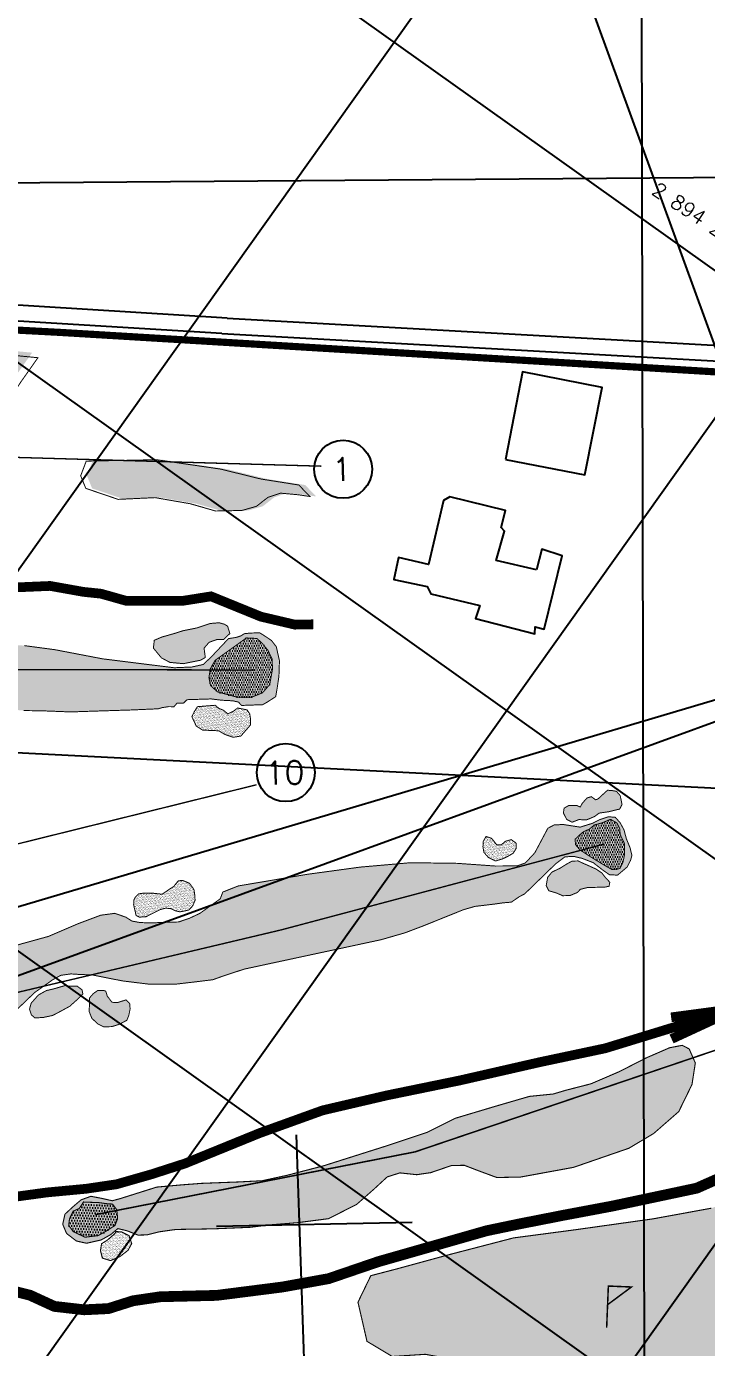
# Model space of a CAD drawing. Header units: millimetres. Extents: x -223 to 5526, y -1450 to 1963.
# Drawn here: x 1343 to 1627, y 74 to 626 of the extents above; entities that cross this region are included whole.
import ezdxf

# ---------------------------------------------------------------- set-up
doc = ezdxf.new("R2010")
doc.units = ezdxf.units.MM
doc.header["$MEASUREMENT"] = 0
doc.layers.get('0').update_dxf_attribs({"linetype": 'CONTINUOUS'})
for name, color, linetype in [('Boundary', 5, 'CONTINUOUS'), ('bunkers', 40, 'CONTINUOUS'), ('DETAIL', 252, 'CONTINUOUS'), ('greens', 93, 'CONTINUOUS'), ('LO-GRID', 252, 'CONTINUOUS'), ('Roads', 25, 'CONTINUOUS'), ('Roadway', 15, 'CONTINUOUS'), ('Text', 5, 'CONTINUOUS'), ('TXT3', 3, 'CONTINUOUS'), ('Wooden area', 107, 'CONTINUOUS')]:
    doc.layers.add(name, color=color, linetype=linetype)
doc.styles.add('ROMANS', font='romans.shx')
picture_1 = doc.add_image_def('image1.jpg', size_in_pixel=(1678, 2338))
picture_2 = doc.add_image_def('image2.jpg', size_in_pixel=(1700, 2338))
picture_3 = doc.add_image_def('image3.jpg', size_in_pixel=(1700, 2338))
picture_4 = doc.add_image_def('image5.jpg', size_in_pixel=(1700, 2338))
picture_5 = doc.add_image_def('image7.jpg', size_in_pixel=(1700, 2338))
pattern_1 = [(357.69747, (-1465.808, -154.0826), (0.60724377, 1.10149274), [0, -1.125])]
pattern_2 = [(1.16293, (85.2839, -315.464), (0.4855965, 1.02256605), [0, -1.0125])]
pattern_3 = [(38.662927, (85.2839, -315.464), (-0.04134493, 0.7796851), [0, -0.6156, 0, -0.6885, 0, -0.658125]), (8.66293, (85.2839, -315.464), (0.6934148, 1.1572807), [0, -0.3321, 0, -0.55485, 0, -0.212625]), (328.662927, (84.7858, -315.4741), (1.26092116, 0.0278887), [0, -0.2025, 0, -0.729, 0, -0.95175]), (318.66293, (84.7858, -315.4741), (1.2100163, 0.3800948), [0, -0.10125, 0, -0.4779, 0, -0.54675])]

msp = doc.modelspace()

# ---------------------------------------------------------------- hatches: boundary and pattern name
at = {"layer": 'bunkers'}
h = msp.add_hatch(dxfattribs=at)
h.set_pattern_fill('AR-SAND', color=256, scale=0.405, angle=1.1629, style=0)
h.set_pattern_definition(pattern_3)
h.paths.add_polyline_path([(1422.51, 369.79), (1425.34, 369.85), (1427.9, 372.3), (1426.97, 375.33), (1425.65, 376.17), (1423.45, 376.78), (1419.75, 376.49), (1414.13, 374.63), (1408.27, 373.43), (1404.59, 372.26), (1399.6, 370.85), (1396.36, 369.48), (1395.99, 366.21), (1399.34, 362.14), (1402.87, 360.25), (1408.54, 359.71), (1415.71, 361.17), (1417.65, 362.29), (1417.13, 366.2), (1419.26, 368.64)])
h = msp.add_hatch(dxfattribs=at)
h.set_pattern_fill('AR-SAND', color=256, scale=0.405, angle=1.1629, style=0)
h.set_pattern_definition(pattern_3)
h.paths.add_polyline_path([(1427.06, 338.75), (1425.29, 340.24), (1423.31, 341.07), (1421.76, 342.35), (1417.84, 342.05), (1414.36, 341.76), (1413.09, 339.77), (1412.05, 337.58), (1413.87, 333.69), (1416.52, 332.01), (1419.79, 331.85), (1423.28, 331.71), (1425.71, 330.23), (1429.22, 329), (1432.48, 329.5), (1434.61, 331.94), (1436.52, 334.15), (1436.47, 336.98), (1436.21, 338.72), (1435.09, 340.44), (1431.15, 341.23), (1429.43, 339.89)])
h = msp.add_hatch(dxfattribs=at)
h.set_pattern_fill('AR-SAND', color=256, scale=0.405, angle=1.1629, style=0)
h.set_pattern_definition(pattern_3)
h.paths.add_polyline_path([(1591.56, 300.93), (1590.81, 304.64), (1589.25, 306.46), (1587.38, 306.76), (1585.51, 306.9), (1583.02, 304.65), (1581.53, 303.26), (1580.52, 302.9), (1578.8, 304.22), (1576.95, 303.68), (1574.96, 301.44), (1574.15, 299.9), (1572.61, 300.55), (1569.23, 300.48), (1567.39, 299.42), (1567.09, 297.39), (1568.5, 294.71), (1570.72, 293.57), (1573.58, 294.65), (1576.79, 294.54), (1580.15, 295.96), (1581.98, 297.35), (1586.03, 297.94), (1590.58, 299.05)])
h.paths.add_polyline_path([(1580.77, 273.99), (1577.18, 275.61), (1575.3, 276.42), (1573.25, 277.39), (1570.71, 277.34), (1568.2, 275.94), (1565.69, 274.36), (1562.34, 272.77), (1560.52, 270.54), (1559.92, 267.14), (1560.98, 264.97), (1564.21, 264.02), (1566.77, 262.89), (1569.82, 262.95), (1572.84, 264.19), (1574.17, 265.57), (1577.2, 266.31), (1580.41, 266.38), (1584.3, 266.45), (1586.16, 266.83), (1586.46, 268.53), (1584.73, 270.35), (1583.17, 272.35)])
h = msp.add_hatch(dxfattribs=at)
h.set_pattern_fill('AR-SAND', color=256, scale=0.405, angle=1.1629, style=0)
h.set_pattern_definition(pattern_3)
h.paths.add_polyline_path([(1547.42, 282.62), (1547.37, 284.81), (1546.51, 285.47), (1545.31, 286.29), (1542.79, 285.57), (1541.29, 284.18), (1539.26, 284.14), (1537.18, 286.81), (1534.79, 287.6), (1533.65, 285.55), (1533.52, 283.35), (1533.91, 280.99), (1535.81, 278.83), (1538.72, 277.37), (1541.75, 278.27), (1543.93, 279.33), (1546.1, 280.56)])
h = msp.add_hatch(dxfattribs=at)
h.set_pattern_fill('AR-SAND', color=256, scale=0.405, angle=1.1629, style=0)
h.set_pattern_definition(pattern_3)
h.paths.add_polyline_path([(1413.39, 260.99), (1413.23, 263.33), (1412.95, 265.31), (1412.34, 266.35), (1411.02, 268.08), (1409.72, 268.64), (1408.06, 269.31), (1406.31, 269.04), (1404.48, 266.78), (1402.28, 265.33), (1399.62, 263.52), (1395.03, 264.01), (1391.87, 263.95), (1389.88, 263.67), (1388.5, 262.35), (1387.82, 261.05), (1387.74, 259.18), (1387.88, 258.48), (1388.78, 254.63), (1390.08, 253.95), (1392.89, 254.12), (1395.33, 255.35), (1398.69, 257.05), (1401.03, 257.69), (1403.26, 257.5), (1405.15, 256.6), (1407.04, 256.17), (1409.26, 256.57), (1410.78, 256.95), (1412.38, 258.62)])
h = msp.add_hatch(dxfattribs=at)
h.set_pattern_fill('AR-SAND', color=256, scale=0.405, angle=1.1629, style=0)
h.set_pattern_definition(pattern_3)
h.paths.add_polyline_path([(1386.27, 215.63), (1386.08, 217.98), (1384.58, 219.42), (1381.06, 218.32), (1378.7, 218.42), (1376.73, 221.03), (1376.1, 223.08), (1375.21, 223.35), (1372.71, 223.3), (1370.96, 222.09), (1369.38, 220.29), (1369.29, 217.49), (1369.2, 214.54), (1370.29, 211.77), (1372.69, 209.46), (1375.23, 208.19), (1378.61, 208.26), (1381.69, 209.2), (1384.9, 210.89), (1385.74, 212.97)])
h.paths.add_polyline_path([(1364.09, 219.45), (1366.55, 221.85), (1366.22, 223.61), (1364.12, 225.19), (1361.33, 225.13), (1359.11, 225.38), (1354.13, 223.95), (1351.34, 223.31), (1347.99, 221.47), (1344.97, 218.03), (1344.28, 215.51), (1345.07, 213.17), (1346.57, 211.88), (1350.1, 212.1), (1353.91, 212.91), (1357.12, 214.59), (1361.05, 216.73)])
h = msp.add_hatch(dxfattribs=at)
h.set_pattern_fill('AR-SAND', color=256, scale=0.45, angle=-2.3025, style=0)
h.set_pattern_definition([(35.19747, (-1465.80804, -154.08264), (0.00651124, 0.86750951), [0, -0.684, 0, -0.765, 0, -0.73125]), (5.19747, (-1465.808, -154.0826), (0.84677857, 1.2369443), [0, -0.369, 0, -0.6165, 0, -0.23625]), (325.19747, (-1466.3611, -154.0604), (1.40033472, -0.05375657), [0, -0.225, 0, -0.81, 0, -1.0575]), (315.19747, (-1466.3611, -154.0604), (1.36753243, 0.34028686), [0, -0.1125, 0, -0.531, 0, -0.6075])])
h.paths.add_polyline_path([(1386.95, 117.73), (1385.8, 121.05), (1382.59, 122.64), (1380.41, 122.73), (1379.83, 121.84), (1376.62, 119.06), (1374.38, 117.69), (1373.9, 114.8), (1374.69, 111.68), (1378.1, 110.63), (1381.99, 112.3), (1385.37, 114.89)])
at = {"layer": 'greens'}
h = msp.add_hatch(dxfattribs=at)
h.set_pattern_fill('GRASS', color=256, scale=4.05, angle=1.1629, style=0)
h.set_pattern_definition([(91.16293, (85.284, -315.464), (-2.9213145, 2.8050707), [0.759375, -4.96819]), (46.16293, (85.284, -315.464), (-2.9213145, 2.805071), [0.759375, -3.290625]), (136.16293, (85.284, -315.464), (-2.805071, -2.9213145), [0.759375, -3.290625])])
h.paths.add_polyline_path([(1574.09, 291.51), (1579.25, 293.11), (1582.11, 294.57), (1585.88, 295.84), (1588.78, 295.6), (1590.82, 293.25), (1592.38, 290.39), (1593.35, 286.72), (1594.93, 282.86), (1595.69, 279.68), (1595.13, 277.68), (1593.69, 274.86), (1591.53, 273.02), (1589.67, 271.48), (1586.37, 271.62), (1583.43, 273.65), (1579.58, 276.66), (1574.95, 278.46), (1571.44, 279.29), (1567.75, 279.12), (1563.92, 276.25), (1550.9, 263.62), (1548.75, 262.52), (1545.37, 260.2), (1542, 259.92), (1538.03, 259.36), (1530.13, 258.42), (1525.36, 257.04), (1508.36, 250.19), (1500.91, 247.38), (1491.02, 244.53), (1443.2, 234.26), (1433.91, 232.26), (1425.52, 229.52), (1420.78, 227.83), (1413.7, 226.96), (1404.79, 225.92), (1394.38, 225.95), (1383.22, 227.32), (1376.17, 228.69), (1370.47, 229.85), (1365.63, 230), (1361.55, 230.26), (1357.33, 229.66), (1353.97, 227.82), (1346.45, 222.5), (1319.7, 196.85), (1311.95, 188.8), (1309.18, 186.6), (1303.85, 185.16), (1297.29, 185.43), (1291.81, 185.32), (1287.36, 186.83), (1282.21, 190.07), (1276.17, 195.3), (1273.56, 199.45), (1272.26, 205.81), (1273.66, 211.04), (1277.47, 214.14), (1282.26, 218.27), (1292.75, 223.53), (1309.41, 231.26), (1334.44, 241.01), (1352.16, 245.9), (1364.5, 251.19), (1374.01, 254.75), (1379.88, 255.54), (1384.46, 253.95), (1387.01, 252.32), (1390.47, 251.68), (1395.14, 251.55), (1399.29, 251.71), (1402.93, 251.86), (1406.5, 251.93), (1410.85, 253.4), (1415.4, 255.53), (1423.9, 261.61), (1424.96, 264.42), (1431.42, 266.97), (1460.14, 271.81), (1482.31, 274.83), (1503.33, 276.66), (1522.73, 276.4), (1538.66, 275.28), (1547.77, 275.32), (1551.21, 276.55), (1555.18, 280.82), (1560.61, 291.04), (1563.18, 292.4), (1566.94, 292.62), (1571, 291.98)])
h.paths.add_polyline_path([(1430.66, 370.7), (1427.31, 370.15), (1420.1, 362.49), (1416.8, 359.38), (1412.02, 358.32), (1404.66, 358.01), (1374.8, 361.73), (1354.96, 365.53), (1342.08, 367.25), (1324.28, 368.3), (1310.71, 369.43), (1297.86, 369.73), (1278.14, 369.67), (1254.15, 369.06), (1233.67, 367.15), (1221.01, 365.13), (1201.57, 360.56), (1186.05, 356.32), (1180.69, 354.25), (1176.1, 350.35), (1172.16, 344.99), (1171.5, 341.05), (1171.25, 337.75), (1171.3, 335.37), (1171.99, 333.12), (1173.87, 331.42), (1175.94, 330.49), (1179.51, 330.78), (1186.19, 332.43), (1192.75, 334.62), (1199.27, 338.65), (1206.58, 341.39), (1214.43, 343.93), (1221.57, 344.18), (1227.55, 342.68), (1232.22, 341.8), (1236.64, 342.76), (1243.2, 345.16), (1247.18, 347.19), (1250.78, 348.5), (1254.58, 349.44), (1259.09, 348.38), (1262.94, 346.27), (1266.42, 344.34), (1269.87, 343.74), (1273.76, 344.68), (1277.65, 345.8), (1282.29, 347.42), (1286.94, 348.38), (1291.53, 348.18), (1296.34, 346.88), (1300.96, 343.86), (1304.74, 340.82), (1307.4, 339.68), (1310.88, 339.51), (1314.32, 341.13), (1317.03, 343.35), (1319.16, 344.95), (1322.03, 345), (1327.35, 342.84), (1332.17, 341.62), (1337.35, 340.52), (1341.79, 340.14), (1349.22, 340.05), (1361.41, 339.58), (1373.3, 339.97), (1387, 340.4), (1397.93, 340.88), (1399.63, 341.36), (1402.36, 341.78), (1404.58, 341.75), (1405.81, 343.19), (1408.48, 343.17), (1410.01, 344.68), (1420.08, 345), (1424.58, 344.45), (1429.16, 344.22), (1431.51, 343.67), (1432.82, 342.28), (1441.61, 342.6), (1443.45, 343.65), (1447.03, 345.95), (1447.66, 349.58), (1448.38, 354.5), (1448.6, 360.94), (1447.7, 364.89), (1447.31, 366.74), (1445.29, 369.37), (1442.79, 371.07), (1440.39, 372.57), (1436.57, 372.49), (1434, 372.23), (1432.37, 371.27)])
h = msp.add_hatch(dxfattribs=at)
h.set_pattern_fill('DOTS', color=256, scale=16.2, angle=1.1629, style=0)
h.set_pattern_definition(pattern_2)
h.paths.add_polyline_path([(1430.85, 345.75), (1436.94, 345.71), (1441.54, 347.56), (1444.52, 350.98), (1445.67, 357.25), (1445.58, 361.56), (1443.74, 365.37), (1441.12, 368.51), (1439.16, 370.23), (1434.83, 370.46), (1421.73, 361.08), (1419.72, 357.52), (1419.16, 353.83), (1419.86, 350.64), (1422.64, 347.98)])
h = msp.add_hatch(dxfattribs=at)
h.set_pattern_fill('DOTS', color=256, scale=16.2, angle=1.1629, style=0)
h.set_pattern_definition(pattern_2)
h.paths.add_polyline_path([(1590.82, 288.36), (1590.57, 290.95), (1589.43, 293.22), (1586.8, 294.76), (1583.24, 293.29), (1580.06, 292.43), (1577.8, 290.59), (1575.62, 289.65), (1574.84, 289.13), (1571.99, 286.48), (1572.14, 284.19), (1574.08, 281.94), (1578.43, 279.13), (1583.79, 275.85), (1587.32, 273.83), (1590.61, 274.2), (1591.95, 276.82), (1592.59, 279.92), (1592.6, 284.61)])
h = msp.add_hatch(dxfattribs=at)
h.set_pattern_fill('GRASS', color=256, scale=4.5, angle=-2.3025, style=0)
h.set_pattern_definition([(87.69747, (1141.863, -258.257), (-3.051572, 3.30725), [0.84375, -5.52021]), (42.6975, (1141.863, -258.257), (-3.051572, 3.30725), [0.84375, -3.65625]), (132.6975, (1141.863, -258.257), (-3.30725, -3.051572), [0.84375, -3.65625])])
h.paths.add_polyline_path([(1378.85, 135.6), (1374.13, 136.66), (1369.9, 137.46), (1365.83, 135.99), (1362.46, 133.12), (1359.08, 130), (1358.15, 125.78), (1359.75, 121.96), (1363.89, 118.79), (1368.11, 117.87), (1374.19, 119.25), (1378.16, 121.47), (1381.14, 123.98), (1384.99, 123.08), (1389.56, 121.27), (1393.32, 121.36), (1398.51, 122.66), (1405.45, 123.63), (1421, 123.88), (1436.32, 124.52), (1444.27, 125.51), (1456.12, 126.45), (1469.1, 128.13), (1480.84, 134.11), (1488.02, 140.43), (1493.58, 145.56), (1498.85, 147.23), (1505.9, 146.48), (1511.76, 147.34), (1520.39, 150.3), (1525.75, 150.4), (1532.09, 147.96), (1539.31, 145.3), (1549.21, 145.49), (1571.33, 149.54), (1594.41, 157.51), (1604.75, 163.66), (1615.24, 172.82), (1620.75, 184.09), (1622.15, 193.09), (1619.6, 198.94), (1616.7, 200.46), (1611.42, 199.45), (1601.49, 195.14), (1590.45, 189.49), (1578.56, 184.39), (1567.99, 181.68), (1562.87, 180.15), (1552.89, 179.15), (1538.65, 175), (1521.86, 169.99), (1510.25, 164.17), (1492.51, 158.26), (1467.09, 150.21), (1451.68, 146.2), (1441.39, 143.96), (1431.51, 143.45), (1416, 142.86), (1407.75, 142.23), (1397.41, 141.31), (1388.74, 138.58), (1382.38, 136.57)])
h = msp.add_hatch(dxfattribs=at)
h.set_pattern_fill('GRASS', color=256, scale=4.5, angle=-2.3025, style=0)
h.set_pattern_definition([(87.69747, (-1465.808, -154.0826), (-3.0515724, 3.3072505), [0.84375, -5.520211]), (42.69747, (-1465.808, -154.0826), (-3.0515724, 3.3072505), [0.84375, -3.65625]), (132.69747, (-1465.808, -154.0826), (-3.3072505, -3.0515724), [0.84375, -3.65625])])
h.paths.add_polyline_path([(1757, 179.1), (1754.53, 182.68), (1750.41, 183.5), (1745.61, 183.48), (1740.48, 180.85), (1735.08, 176.71), (1728.98, 171.5), (1712.92, 162.99), (1696.44, 156.75), (1670.25, 146.28), (1646.76, 139.13), (1628.81, 132.49), (1604.56, 128.06), (1571.97, 123.49), (1546.29, 120.1), (1518.5, 112.88), (1498.14, 107.32), (1486.72, 104.34), (1481.36, 93.27), (1485.13, 76.93), (1495.68, 70.62), (1509.47, 71.53), (1523.12, 69.02), (1541.53, 62.88), (1560.42, 56.24), (1578.47, 53.06), (1611.42, 54.19), (1625.72, 55.57), (1651.43, 59.94), (1670.93, 68.48), (1690.9, 76.51), (1707.33, 82.22), (1723.08, 83.06), (1734.13, 89), (1744.66, 94.46), (1764.47, 98.57), (1783.73, 101.23), (1795.78, 107.62), (1800.17, 116), (1800.73, 123.95), (1800.02, 130.25), (1766.59, 131.64), (1765.31, 143.67), (1763.77, 150.71), (1760.06, 156.62), (1760.1, 170.27), (1759.33, 177.78)])
h.paths.add_polyline_path([(1739.83, 101.53), (1758.23, 100.79), (1758.75, 113.65), (1740.26, 114.39), (1739.75, 101.82)], flags=16)
h.paths.add_polyline_path([(1742.2, 149.82), (1761.48, 149.05), (1760.21, 117.43), (1740.19, 118.24), (1741.46, 149.86)], flags=16)
h.paths.add_polyline_path([(1740.58, 179.49), (1739.6, 155.1), (1757.65, 154.38), (1758.65, 179.35), (1740.55, 180.07)], flags=16)
h.paths.add_polyline_path([(1764.93, 127.64), (1764.1, 106.85), (1770.97, 106.57), (1776.95, 110.59), (1777.63, 127.33), (1764.94, 127.84)], flags=16)
h = msp.add_hatch(dxfattribs=at)
h.set_pattern_fill('DOTS', color=256, scale=18, angle=-2.3025, style=0)
h.set_pattern_definition(pattern_1)
h.paths.add_polyline_path([(1757, 179.1), (1754.53, 182.68), (1750.41, 183.5), (1745.61, 183.48), (1740.48, 180.85), (1735.08, 176.71), (1728.98, 171.5), (1712.92, 162.99), (1696.44, 156.75), (1670.25, 146.28), (1646.76, 139.13), (1628.81, 132.49), (1604.56, 128.06), (1571.97, 123.49), (1546.29, 120.1), (1518.5, 112.88), (1498.14, 107.32), (1486.72, 104.34), (1481.36, 93.27), (1485.13, 76.93), (1495.68, 70.62), (1509.47, 71.53), (1523.12, 69.02), (1541.53, 62.88), (1560.42, 56.24), (1578.47, 53.06), (1611.42, 54.19), (1625.72, 55.57), (1651.43, 59.94), (1670.93, 68.48), (1690.9, 76.51), (1707.33, 82.22), (1723.08, 83.06), (1734.13, 89), (1744.66, 94.46), (1764.47, 98.57), (1783.73, 101.23), (1795.78, 107.62), (1800.17, 116), (1800.73, 123.95), (1800.02, 130.25), (1766.59, 131.64), (1765.31, 143.67), (1763.77, 150.71), (1760.06, 156.62), (1760.1, 170.27), (1759.33, 177.78)])
h.paths.add_polyline_path([(1739.83, 101.53), (1758.23, 100.79), (1758.75, 113.65), (1740.26, 114.39), (1739.75, 101.82)], flags=16)
h.paths.add_polyline_path([(1742.2, 149.82), (1761.48, 149.05), (1760.21, 117.43), (1740.19, 118.24), (1741.46, 149.86)], flags=16)
h.paths.add_polyline_path([(1764.93, 127.64), (1764.1, 106.85), (1770.97, 106.57), (1776.95, 110.59), (1777.63, 127.33), (1764.94, 127.84)], flags=16)
h.paths.add_polyline_path([(1740.58, 179.49), (1739.6, 155.1), (1757.65, 154.38), (1758.65, 179.35), (1740.55, 180.07)], flags=16)
h = msp.add_hatch(dxfattribs=at)
h.set_pattern_fill('DOTS', color=256, scale=18, angle=-2.3025, style=0)
h.set_pattern_definition(pattern_1)
h.paths.add_polyline_path([(1365.06, 132.39), (1362.51, 131.24), (1361.01, 128.17), (1360.64, 125.31), (1362.54, 122.73), (1367.46, 120.4), (1372.88, 121.06), (1376.08, 122.81), (1379.94, 125.28), (1381.06, 128.12), (1380.71, 131.89), (1379.05, 134.05), (1373.18, 134.82), (1366.8, 135.08)])
at = {"layer": 'Wooden area'}
h = msp.add_hatch(dxfattribs=at)
h.set_pattern_fill('HEX', color=256, scale=16.2, angle=46.1629, style=0)
h.set_pattern_definition([(46.16293, (82.8438, -313.3654), (-2.5299326, 2.4292625), [2.025, -4.05]), (166.16293, (82.8438, -313.3654), (-0.838837, -3.405617), [2.025, -4.05]), (106.16293, (84.2463, -311.9047), (-3.368769, -0.976355), [2.025, -4.05])])
h.paths.add_polyline_path([(990.54, 523.63), (986.7, 518.96), (987.46, 513.72), (992.18, 507.91), (1003.41, 504.86), (1024.41, 505.94), (1049.38, 505.79), (1093.5, 500.78), (1124.42, 498.78), (1156.05, 494.17), (1180.47, 488.76), (1213.37, 486.14), (1231.85, 481.93), (1246.38, 478.28), (1260.83, 478.58), (1279.16, 481.57), (1292.34, 479.87), (1310.11, 478.26), (1321.39, 472.58), (1332.6, 470.84), (1338.33, 479.49), (1345.36, 489.48)])
h.paths.add_polyline_path([(1463.89, 429.49), (1459.33, 434.26), (1443.44, 436.78), (1426.7, 440.9), (1399.82, 444.82), (1383.17, 444.48), (1370.59, 444.23), (1368.28, 438.1), (1370.41, 432.86), (1383.91, 428.27), (1399.33, 428.99), (1414, 426.45), (1424.62, 423.41), (1435.58, 423.64), (1441.64, 425.38), (1446.43, 429.13), (1451.68, 430.86), (1459, 430.2)])

# ---------------------------------------------------------------- linework, layer by layer
at = {"layer": 'Boundary', "const_width": 3, "flags": 128}
for points in [[(1648.86, -126.13), (1707.46, -124.13), (1968.17, -260.76), (2041.69, 19.31), (2051.2, 10.87), (2152.63, 113.78), (2725.17, 176.84), (2727.81, 258.76), (2826.47, 394.42), (2803.35, 428.65), (2565.45, 531.79), (2364.43, 715.13), (2284.56, 682.44), (2258.31, 569.04), (2164.29, 556.85), (2141.66, 450.7), (1356.93, 497.95)], [(132.72, -120.66), (676.19, 461.44), (855.83, 524.72), (1356.93, 497.95)]]:
    msp.add_lwpolyline(points, dxfattribs=at)
at = {"layer": 'bunkers', "flags": 128}
for points, const_width in [([(1425.34, 369.85), (1422.51, 369.79), (1419.26, 368.64), (1417.13, 366.2), (1417.65, 362.29), (1415.71, 361.17), (1408.54, 359.71), (1402.87, 360.25), (1399.34, 362.14), (1395.99, 366.21), (1396.36, 369.48), (1399.6, 370.85), (1404.59, 372.26), (1408.27, 373.43), (1414.13, 374.63), (1419.75, 376.49), (1423.45, 376.78), (1425.65, 376.17), (1426.97, 375.33), (1427.9, 372.3)], 0.405), ([(1431.15, 341.23), (1429.43, 339.89), (1427.06, 338.75), (1425.29, 340.24), (1423.31, 341.07), (1421.76, 342.35), (1417.84, 342.05), (1414.36, 341.76), (1413.09, 339.77), (1412.05, 337.58), (1413.87, 333.69), (1416.52, 332.01), (1419.79, 331.85), (1423.28, 331.71), (1425.71, 330.23), (1429.22, 329), (1432.48, 329.5), (1434.61, 331.94), (1436.52, 334.15), (1436.47, 336.98), (1436.21, 338.72), (1435.09, 340.44)], 0.405), ([(1585.51, 306.9), (1583.02, 304.65), (1581.53, 303.26), (1580.52, 302.9), (1578.8, 304.22), (1576.95, 303.68), (1574.96, 301.44), (1574.15, 299.9), (1572.61, 300.55), (1569.23, 300.48), (1567.39, 299.42), (1567.09, 297.39), (1568.5, 294.71), (1570.72, 293.57), (1573.58, 294.65), (1576.79, 294.54), (1580.15, 295.96), (1581.98, 297.35), (1586.03, 297.94), (1590.58, 299.05), (1591.56, 300.93), (1590.81, 304.64), (1589.25, 306.46), (1587.38, 306.76)], 0.405), ([(1545.31, 286.29), (1542.79, 285.57), (1541.29, 284.18), (1539.26, 284.14), (1537.18, 286.81), (1534.79, 287.6), (1533.65, 285.55), (1533.52, 283.35), (1533.91, 280.99), (1535.81, 278.83), (1538.72, 277.37), (1541.75, 278.27), (1543.93, 279.33), (1546.1, 280.56), (1547.42, 282.62), (1547.37, 284.81), (1546.51, 285.47)], 0.405), ([(1570.71, 277.34), (1568.2, 275.94), (1565.69, 274.36), (1562.34, 272.77), (1560.52, 270.54), (1559.92, 267.14), (1560.98, 264.97), (1564.21, 264.02), (1566.77, 262.89), (1569.82, 262.95), (1572.84, 264.19), (1574.17, 265.57), (1577.2, 266.31), (1580.41, 266.38), (1584.3, 266.45), (1586.16, 266.83), (1586.46, 268.53), (1584.73, 270.35), (1583.17, 272.35), (1580.77, 273.99), (1577.18, 275.61), (1575.3, 276.42), (1573.25, 277.39)], 0.405), ([(1406.31, 269.04), (1404.48, 266.78), (1402.28, 265.33), (1399.62, 263.52), (1395.03, 264.01), (1391.87, 263.95), (1389.88, 263.67), (1388.5, 262.35), (1387.82, 261.05), (1387.74, 259.18), (1387.88, 258.48), (1388.78, 254.63), (1390.08, 253.95), (1392.89, 254.12), (1395.33, 255.35), (1398.69, 257.05), (1401.03, 257.69), (1403.26, 257.5), (1405.15, 256.6), (1407.04, 256.17), (1409.26, 256.57), (1410.78, 256.95), (1412.38, 258.62), (1413.39, 260.99), (1413.23, 263.33), (1412.95, 265.31), (1412.34, 266.35), (1411.02, 268.08), (1409.72, 268.64), (1408.06, 269.31)], 0.405), ([(1359.11, 225.38), (1354.13, 223.95), (1351.34, 223.31), (1347.99, 221.47), (1344.97, 218.03), (1344.28, 215.51), (1345.07, 213.17), (1346.57, 211.88), (1350.1, 212.1), (1353.91, 212.91), (1357.12, 214.59), (1361.05, 216.73), (1364.09, 219.45), (1366.55, 221.85), (1366.22, 223.61), (1364.12, 225.19), (1361.33, 225.13)], 0.405), ([(1376.1, 223.08), (1376.73, 221.03), (1378.7, 218.42), (1381.06, 218.32), (1384.58, 219.42), (1386.08, 217.98), (1386.27, 215.63), (1385.74, 212.97), (1384.9, 210.89), (1381.69, 209.2), (1378.61, 208.26), (1375.23, 208.19), (1372.69, 209.46), (1370.29, 211.77), (1369.2, 214.54), (1369.29, 217.49), (1369.38, 220.29), (1370.96, 222.09), (1372.71, 223.3), (1375.21, 223.35)], 0.405), ([(1379.83, 121.84), (1376.62, 119.06), (1374.38, 117.69), (1373.9, 114.8), (1374.69, 111.68), (1378.1, 110.63), (1381.99, 112.3), (1385.37, 114.89), (1386.95, 117.73), (1385.8, 121.05), (1382.59, 122.64), (1380.41, 122.73)], 0.45)]:
    msp.add_lwpolyline(points, close=True, dxfattribs=dict(at, const_width=const_width))
at = {"layer": 'DETAIL'}
msp.add_lwpolyline([(1542.89, 444.96), (1576.05, 438.47), (1583.21, 475.01), (1550.05, 481.51)], close=True, dxfattribs=at)
at = {"layer": 'DETAIL', "flags": 128}
msp.add_lwpolyline([(1555.87, 398.87), (1539.03, 402.8), (1542.49, 415.06), (1541.19, 416.59), (1542.87, 423.65), (1519.73, 429.36), (1517, 427.75), (1510.84, 401.16), (1498.34, 403.97), (1496.32, 394.85), (1510.23, 391.92), (1511.73, 388.87), (1532.26, 384.04), (1530.38, 378.51), (1555.14, 372.23), (1555.38, 375.06), (1559.07, 374.16), (1566.57, 404.66), (1558.11, 407.55)], close=True, dxfattribs=at)
at = {"layer": 'greens', "flags": 128}
for points, const_width in [([(1341.79, 340.14), (1349.22, 340.05), (1361.41, 339.58), (1373.3, 339.97), (1387, 340.4), (1397.93, 340.88), (1399.63, 341.36), (1402.36, 341.78), (1404.58, 341.75), (1405.81, 343.19), (1408.48, 343.17), (1410.01, 344.68), (1420.08, 345), (1424.58, 344.45), (1429.16, 344.22), (1431.51, 343.67), (1432.82, 342.28), (1441.61, 342.6), (1443.45, 343.65), (1447.03, 345.95), (1447.66, 349.58), (1448.38, 354.5), (1448.6, 360.94), (1447.7, 364.89), (1447.31, 366.74), (1445.29, 369.37), (1442.79, 371.07), (1440.39, 372.57), (1436.57, 372.49), (1434, 372.23), (1432.37, 371.27), (1430.66, 370.7), (1427.31, 370.15), (1420.1, 362.49), (1416.8, 359.38), (1412.02, 358.32), (1404.66, 358.01), (1374.8, 361.73), (1354.96, 365.53), (1342.08, 367.25)], 0.405), ([(1334.44, 241.01), (1352.16, 245.9), (1364.5, 251.19), (1374.01, 254.75), (1379.88, 255.54), (1384.46, 253.95), (1387.01, 252.32), (1390.47, 251.68), (1395.14, 251.55), (1399.29, 251.71), (1402.93, 251.86), (1406.5, 251.93), (1410.85, 253.4), (1415.4, 255.53), (1423.9, 261.61), (1424.96, 264.42), (1431.42, 266.97), (1460.14, 271.81), (1482.31, 274.83), (1503.33, 276.66), (1522.73, 276.4), (1538.66, 275.28), (1547.77, 275.32), (1551.21, 276.55), (1555.18, 280.82), (1560.61, 291.04), (1563.18, 292.4), (1566.94, 292.62), (1571, 291.98), (1574.09, 291.51), (1579.25, 293.11), (1582.11, 294.57), (1585.88, 295.84), (1588.78, 295.6), (1590.82, 293.25), (1592.38, 290.39), (1593.35, 286.72), (1594.93, 282.86), (1595.69, 279.68), (1595.13, 277.68), (1593.69, 274.86), (1591.53, 273.02), (1589.67, 271.48), (1586.37, 271.62), (1583.43, 273.65), (1579.58, 276.66), (1574.95, 278.46), (1571.44, 279.29), (1567.75, 279.12), (1563.92, 276.25), (1550.9, 263.62), (1548.75, 262.52), (1545.37, 260.2), (1542, 259.92), (1538.03, 259.36), (1530.13, 258.42), (1525.36, 257.04), (1508.36, 250.19), (1500.91, 247.38), (1491.02, 244.53), (1443.2, 234.26), (1433.91, 232.26), (1425.52, 229.52), (1420.78, 227.83), (1413.7, 226.96), (1404.79, 225.92), (1394.38, 225.95), (1383.22, 227.32), (1376.17, 228.69), (1370.47, 229.85), (1365.63, 230), (1361.55, 230.26), (1357.33, 229.66), (1353.97, 227.82), (1346.45, 222.5), (1319.7, 196.85)], 0.405), ([(1628.81, 132.49), (1604.56, 128.06), (1571.97, 123.49), (1546.29, 120.1), (1518.5, 112.88), (1498.14, 107.32), (1486.72, 104.34), (1481.36, 93.27), (1485.13, 76.93), (1495.68, 70.62), (1509.47, 71.53), (1523.12, 69.02), (1541.53, 62.88), (1560.42, 56.24), (1578.47, 53.06), (1611.42, 54.19), (1625.72, 55.57), (1651.43, 59.94)], 0.45)]:
    msp.add_lwpolyline(points, dxfattribs=dict(at, const_width=const_width))
for points, const_width in [([(1434.83, 370.46), (1421.73, 361.08), (1419.72, 357.52), (1419.16, 353.83), (1419.86, 350.64), (1422.64, 347.98), (1430.85, 345.75), (1436.94, 345.71), (1441.54, 347.56), (1444.52, 350.98), (1445.67, 357.25), (1445.58, 361.56), (1443.74, 365.37), (1441.12, 368.51), (1439.16, 370.23)], 0.405), ([(1574.84, 289.13), (1571.99, 286.48), (1572.14, 284.19), (1574.08, 281.94), (1578.43, 279.13), (1583.79, 275.85), (1587.32, 273.83), (1590.61, 274.2), (1591.95, 276.82), (1592.59, 279.92), (1592.6, 284.61), (1590.82, 288.36), (1590.57, 290.95), (1589.43, 293.22), (1586.8, 294.76), (1583.24, 293.29), (1580.06, 292.43), (1577.8, 290.59), (1575.62, 289.65)], 0.405), ([(1378.85, 135.6), (1374.13, 136.66), (1369.9, 137.46), (1365.83, 135.99), (1362.46, 133.12), (1359.08, 130), (1358.15, 125.78), (1359.75, 121.96), (1363.89, 118.79), (1368.11, 117.87), (1374.19, 119.25), (1378.16, 121.47), (1381.14, 123.98), (1384.99, 123.08), (1389.56, 121.27), (1393.32, 121.36), (1398.51, 122.66), (1405.45, 123.63), (1421, 123.88), (1436.32, 124.52), (1444.27, 125.51), (1456.12, 126.45), (1469.1, 128.13), (1480.84, 134.11), (1488.02, 140.43), (1493.58, 145.56), (1498.85, 147.23), (1505.9, 146.48), (1511.76, 147.34), (1520.39, 150.3), (1525.75, 150.4), (1532.09, 147.96), (1539.31, 145.3), (1549.21, 145.49), (1571.33, 149.54), (1594.41, 157.51), (1604.75, 163.66), (1615.24, 172.82), (1620.75, 184.09), (1622.15, 193.09), (1619.6, 198.94), (1616.7, 200.46), (1611.42, 199.45), (1601.49, 195.14), (1590.45, 189.49), (1578.56, 184.39), (1567.99, 181.68), (1562.87, 180.15), (1552.89, 179.15), (1538.65, 175), (1521.86, 169.99), (1510.25, 164.17), (1492.51, 158.26), (1467.09, 150.21), (1451.68, 146.2), (1441.39, 143.96), (1431.51, 143.45), (1416, 142.86), (1407.75, 142.23), (1397.41, 141.31), (1388.74, 138.58), (1382.38, 136.57)], 0.45), ([(1377.3, 134.28), (1373.18, 134.82), (1369.43, 134.97), (1366.8, 135.08), (1365.06, 132.39), (1362.51, 131.24), (1361.01, 128.17), (1360.64, 125.31), (1362.54, 122.73), (1367.46, 120.4), (1372.88, 121.06), (1376.08, 122.81), (1379.94, 125.28), (1381.06, 128.12), (1380.71, 131.89), (1378.92, 134.22)], 0.45)]:
    msp.add_lwpolyline(points, close=True, dxfattribs=dict(at, const_width=const_width))
at = {"layer": 'LO-GRID'}
for p, q in [((1977.39, 1294.2), (870.97, -259.31)), ((2140.3, 1178.18), (1116.51, -259.31)), ((844.86, 1083.06), (2636.83, -193.19)), ((2303.21, 1062.16), (1362.05, -259.31)), ((728.83, 920.15), (2357.9, -240.08)), ((612.81, 757.24), (2567.7, -635.03))]:
    msp.add_line(p, q, dxfattribs=at)
at = {"layer": 'Roads'}
for p, q in [((1455.6, 163.18), (1460.02, 35.55)), ((1422.35, 125.04), (1504.04, 126.7))]:
    msp.add_line(p, q, dxfattribs=at)
at = {"layer": 'Roads', "flags": 128}
for points, const_width in [([(1332.28, 391.27), (1352.92, 392.15), (1366.75, 389.68), (1374.11, 388.91), (1384.73, 385.91), (1408.35, 385.95), (1420.04, 387.8), (1440.85, 379.33), (1455.07, 375.99), (1462.76, 376.14)], 4.05), ([(1231.25, 71.59), (1231.15, 82.13), (1232.87, 89.12), (1242.58, 96.15), (1257.17, 103.61), (1283.31, 117.44), (1295.45, 124.21), (1310.24, 131.96), (1324.53, 135.28), (1339.26, 137.4), (1351.56, 139.07), (1367.92, 140.61), (1380.62, 142.49), (1395.1, 146.62), (1409.17, 151.15), (1440.37, 163.85), (1466.58, 173.31), (1493.25, 179.53), (1523.99, 185.84), (1557.14, 193.41), (1584.64, 199.24), (1633.55, 214.24)], 4.05), ([(1612.06, 212.13), (1639.59, 215.79), (1612.24, 203.12)], 4.05), ([(1644.43, 150.46), (1622.72, 140.85), (1587.46, 133.37), (1567.38, 129.6), (1549.19, 126.03), (1535.07, 123.09), (1489.9, 110.2), (1469.13, 103.1), (1449.74, 99.6), (1422.4, 96.12), (1398.85, 95.54), (1387.47, 93.86), (1377.25, 90.61), (1367.15, 90.1), (1354.67, 91.52), (1344.47, 96.2), (1331.46, 99.47), (1313.13, 99.6), (1284.53, 95.25)], 4.5)]:
    msp.add_lwpolyline(points, dxfattribs=dict(at, const_width=const_width))
at = {"layer": 'Roadway'}
for p, q in [((1424.59, 497.5), (916.76, 528.26)), ((1426.77, 503.87), (1228.71, 516.08)), ((1426.77, 503.87), (1720.22, 487.5)), ((1424.59, 497.5), (2028.55, 463.82))]:
    msp.add_line(p, q, dxfattribs=at)
at = {"layer": 'Text', "flags": 128}
for points, const_width in [([(1002.19, 474.24), (1219.57, 449.21), (1466.04, 442.12)], 0.567), ([(1438.1, 357.11), (1262.86, 357.29), (1065.95, 284.22)], 0.567), ([(981.43, 197.91), (1147.65, 237.04), (1439.03, 309.19)], 0.567), ([(1584.1, 284.43), (1449.33, 248.63), (1097.97, 165.35)], 0.567), ([(1371.68, 129.79), (1505.25, 156.02), (1666.76, 210.67)], 0.63), ([(1585.15, 82.63), (1585.85, 100.01), (1595.48, 99.62), (1585.4, 92.13)], 0.63)]:
    msp.add_lwpolyline(points, dxfattribs=dict(at, const_width=const_width))
at = {"layer": 'Text'}
for centre in [(1475.17, 440.83), (1451.24, 314.26)]:
    msp.add_circle(centre, 12.11, dxfattribs=at)
at = {"layer": 'Wooden area', "const_width": 0.405, "flags": 128}
for points in [[(992.98, 521.53), (989.14, 516.86), (989.9, 511.62), (994.62, 505.81), (1005.85, 502.76), (1026.85, 503.84), (1051.82, 503.69), (1095.94, 498.68), (1126.86, 496.68), (1158.49, 492.07), (1182.91, 486.66), (1215.81, 484.05), (1234.29, 479.83), (1248.82, 476.18), (1263.27, 476.48), (1281.6, 479.47), (1294.78, 477.77), (1312.55, 476.16), (1323.83, 470.49), (1335.04, 468.74), (1340.77, 477.39), (1347.8, 487.38)], [(1461.26, 429.49), (1456.69, 434.26), (1440.8, 436.78), (1424.07, 440.9), (1397.19, 444.82), (1380.54, 444.48), (1367.96, 444.23), (1365.64, 438.1), (1367.78, 432.86), (1381.28, 428.27), (1396.7, 428.99), (1411.37, 426.45), (1421.99, 423.41), (1432.95, 423.64), (1439.01, 425.38), (1443.8, 429.13), (1449.05, 430.86), (1456.37, 430.2)]]:
    msp.add_lwpolyline(points, close=True, dxfattribs=at)

# ---------------------------------------------------------------- texts
at = {"layer": 'Text', "style": 'ROMANS'}
for s, p in [('1', (1470.59, 435.86)), ('10', (1442.48, 309.2))]:
    msp.add_text(s, height=9.72, rotation=1.1629, dxfattribs=at).set_placement(p)
at = {"layer": 'TXT3', "style": 'ROMANS'}
msp.add_text('2 894 200X', height=6, rotation=326.44, dxfattribs=at).set_placement((1603.44, 556.07))

# ---------------------------------------------------------------- pictures from other files: only their frames are drawn
image = msp.add_image(picture_4, insert=(1129.08, 195.71), size_in_units=(900, 1237.76), rotation=16.53938)
image.dxf.flags = 7
image = msp.add_image(picture_1, insert=(1151.72, 1628.34), size_in_units=(1069.52, 1490.19), rotation=-89.56215)
image.dxf.flags = 7
image = msp.add_image(picture_2, insert=(2317.16, 272.96), size_in_units=(1088.42, 1496.9), rotation=87.10133)
image.dxf.flags = 7
image = msp.add_image(picture_5, insert=(1299.54, 1400.48), size_in_units=(810, 1113.99), rotation=-159.99516)
image.dxf.flags = 7
image = msp.add_image(picture_3, insert=(1601.04, -95.6), size_in_units=(1082.33, 1488.52), rotation=90.10189)
image.dxf.flags = 7

doc.saveas('drawing.dxf')
